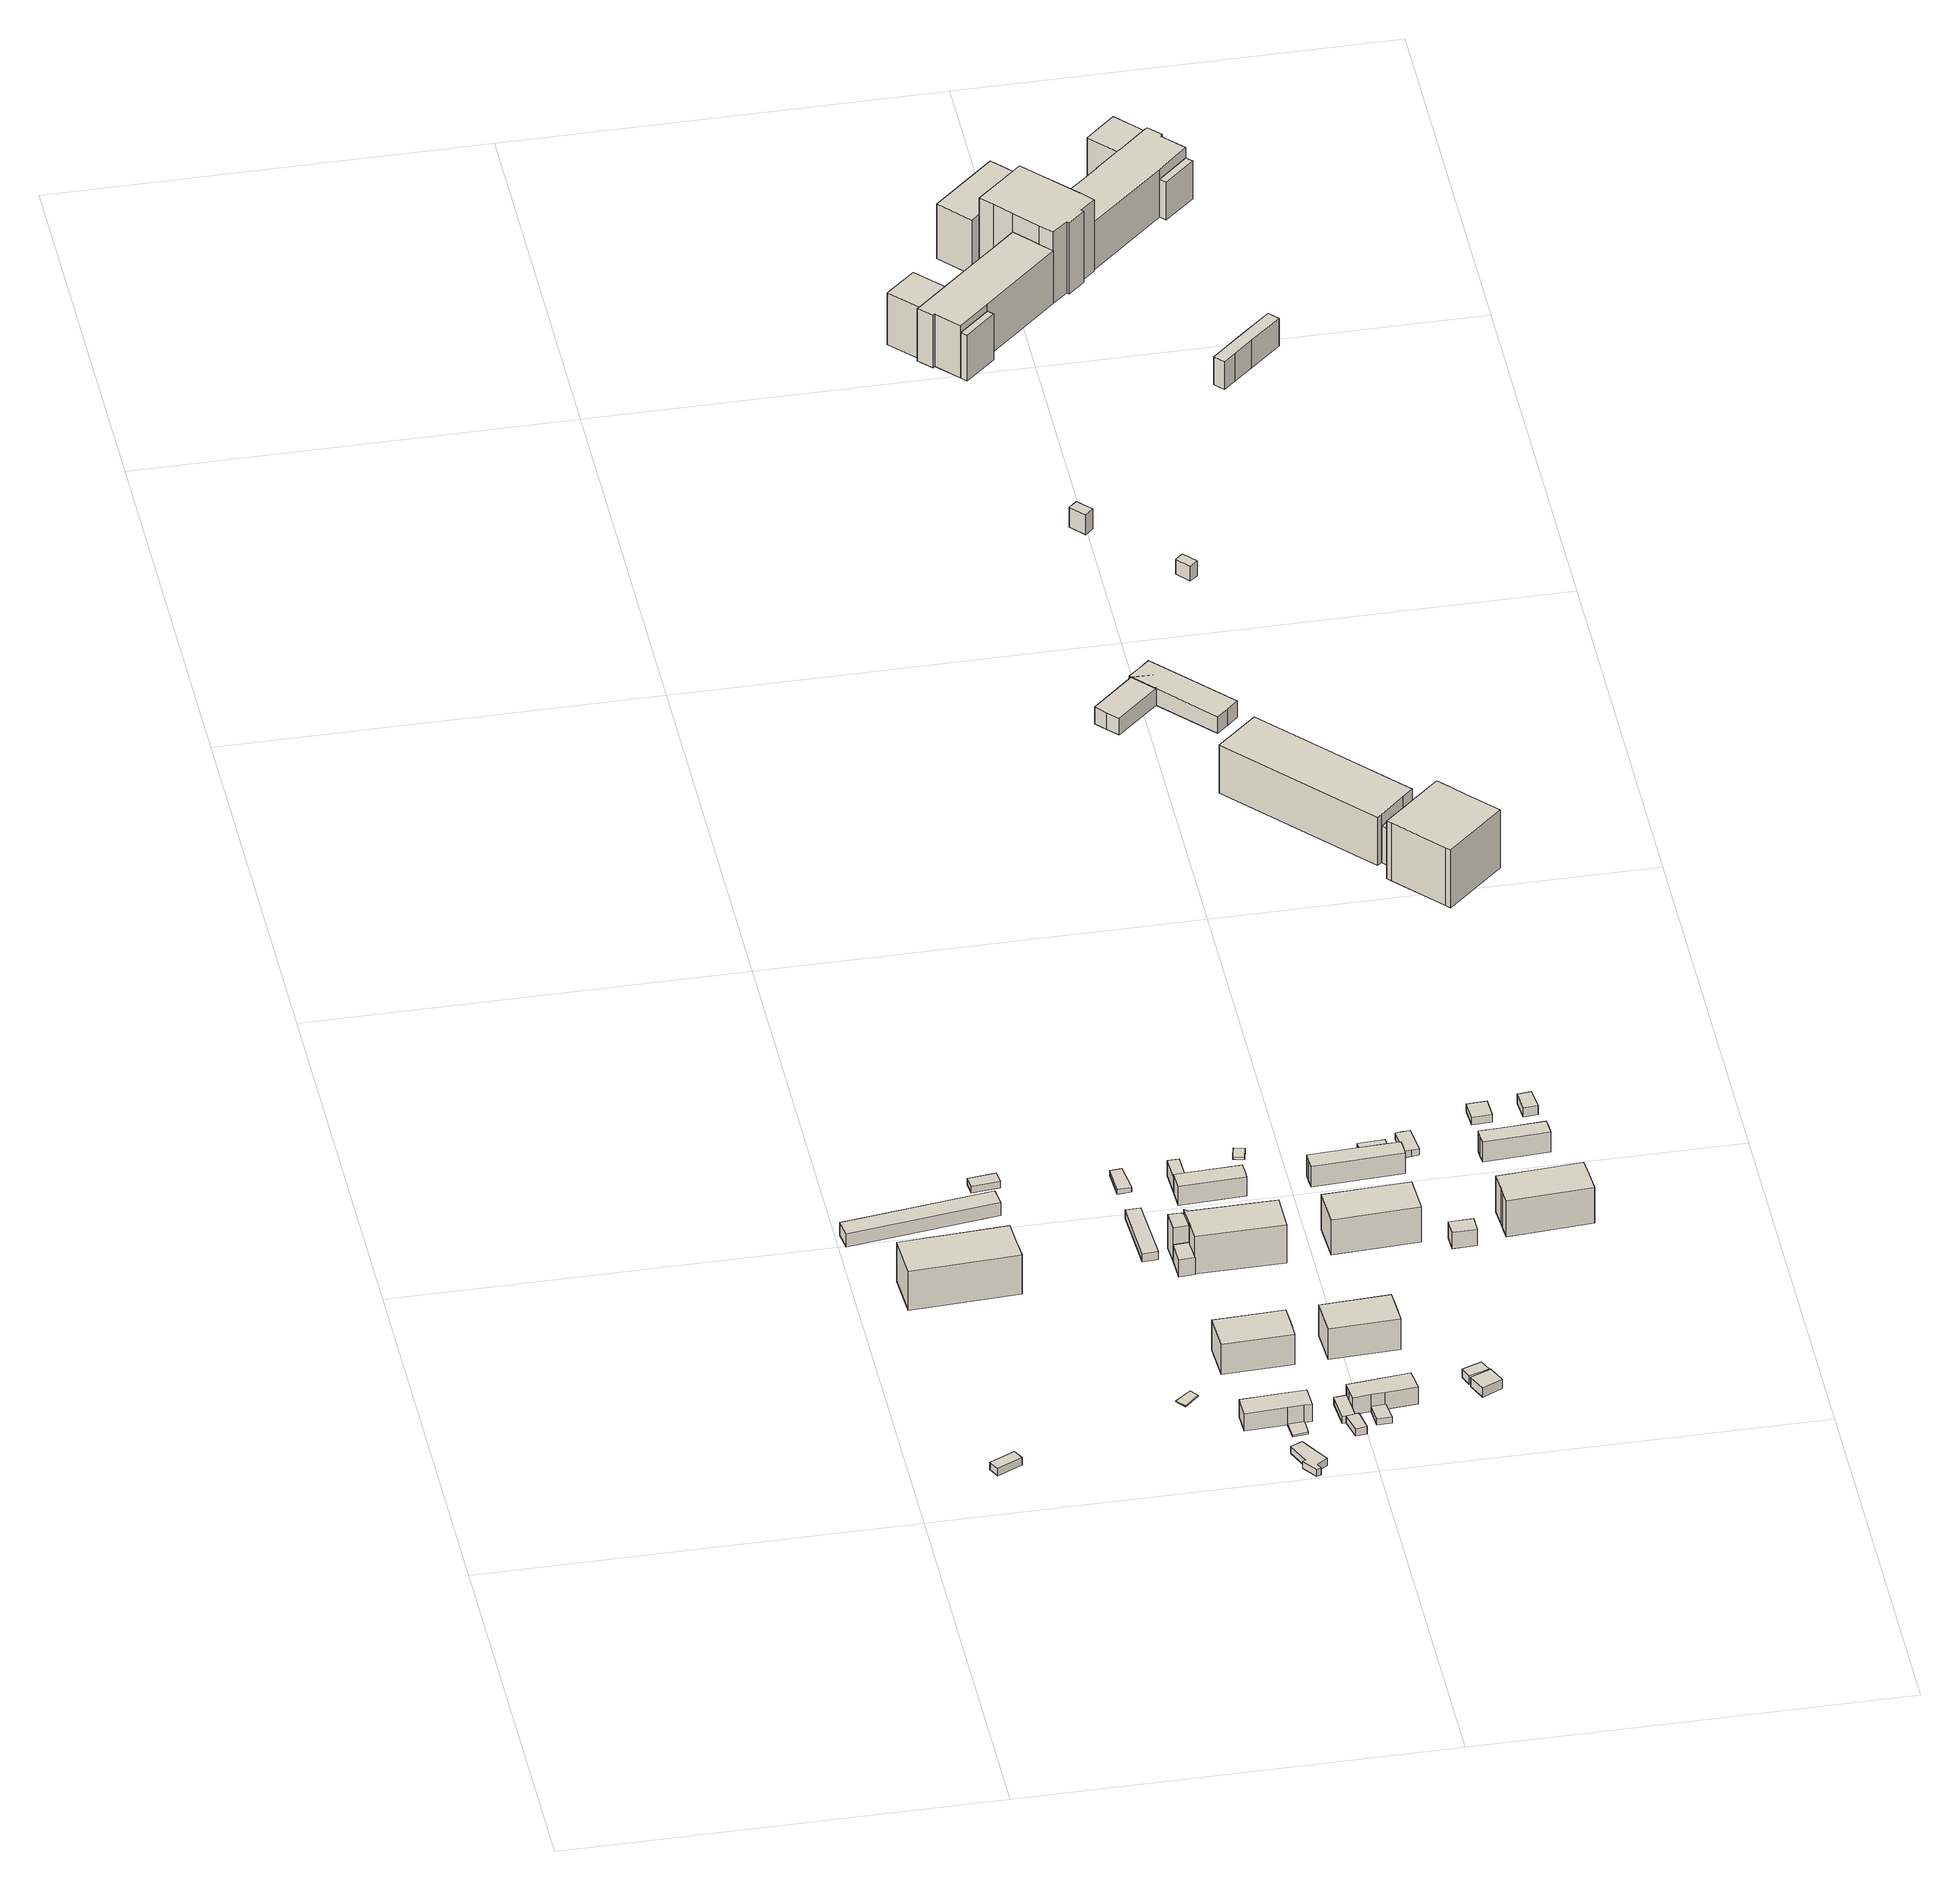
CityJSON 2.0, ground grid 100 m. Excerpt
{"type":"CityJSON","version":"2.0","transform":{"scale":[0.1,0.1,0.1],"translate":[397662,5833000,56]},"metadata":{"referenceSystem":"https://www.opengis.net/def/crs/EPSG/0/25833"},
"CityObjects":{
"building1":{"type":"Building","attributes":{"Gemeindeschluessel":"11000003","BezugspunktDach":"2200","function":"31001_2000","measuredHeight":2.04,"storeysAboveGround":1},"address":[{"country":"Germany","locality":"Berlin","thoroughfareNumber":"8","thoroughfareName":"Am Sandhaus"}],"geometry":[{"type":"Solid","lod":"1","boundaries":[[[[0,1,2,3]],[[4,5,6,7]],[[4,7,3,2]],[[5,4,2,1]],[[6,5,1,0]],[[7,6,0,3]]]]}]},
"building2":{"type":"Building","attributes":{"Gemeindeschluessel":"11000003","BezugspunktDach":"2200","function":"31001_1010","measuredHeight":11.16,"storeysAboveGround":3},"address":[{"country":"Germany","locality":"Berlin","thoroughfareNumber":"10","thoroughfareName":"Am Sandhaus"}],"geometry":[{"type":"Solid","lod":"1","boundaries":[[[[8,9,10,11,12]],[[13,14,15,16,17]],[[13,17,12,11]],[[14,13,11,10]],[[15,14,10,9]],[[16,15,9,8]],[[17,16,8,12]]]]}]},
"building3":{"type":"Building","attributes":{"Gemeindeschluessel":"11000003","BezugspunktDach":"2200","function":"31001_2000","measuredHeight":3.79,"storeysAboveGround":1},"address":[{"country":"Germany","locality":"Berlin","thoroughfareNumber":"10 (4)","thoroughfareName":"Am Sandhaus"}],"geometry":[{"type":"Solid","lod":"1","boundaries":[[[[18,19,20,21,22]],[[23,24,25,26,27]],[[23,27,22,21]],[[24,23,21,20]],[[25,24,20,19]],[[26,25,19,18]],[[27,26,18,22]]]]}]},
"building4":{"type":"Building","attributes":{"Gemeindeschluessel":"11000003","BezugspunktDach":"2200","function":"31001_2000","measuredHeight":1.74,"storeysAboveGround":1},"address":[{"country":"Germany","locality":"Berlin","thoroughfareNumber":"10 (5)","thoroughfareName":"Am Sandhaus"}],"geometry":[{"type":"Solid","lod":"1","boundaries":[[[[28,29,30,31]],[[32,33,34,35]],[[32,35,31,30]],[[33,32,30,29]],[[34,33,29,28]],[[35,34,28,31]]]]}]},
"building5":{"type":"Building","attributes":{"Gemeindeschluessel":"11000003","BezugspunktDach":"2200","function":"51009_1611","measuredHeight":0.189,"storeysAboveGround":0},"address":[{"country":"Germany","locality":"Berlin"}],"geometry":[{"type":"Solid","lod":"1","boundaries":[[[[36,37,38,39]],[[40,41,42,43]],[[40,43,39,38]],[[41,40,38,37]],[[42,41,37,36]],[[43,42,36,39]]]]}]},
"building6":{"type":"Building","attributes":{"Gemeindeschluessel":"11000003","BezugspunktDach":"2200","function":"31001_2000","measuredHeight":1.96,"storeysAboveGround":1},"address":[{"country":"Germany","locality":"Berlin","thoroughfareNumber":"7 (4)","thoroughfareName":"Am Sandhaus"}],"geometry":[{"type":"Solid","lod":"1","boundaries":[[[[44,45,46,47,48,49,50,51]],[[52,53,54,55,56,57,58,59]],[[52,59,51,50]],[[53,52,50,49]],[[54,53,49,48]],[[55,54,48,47]],[[56,55,47,46]],[[57,56,46,45]],[[58,57,45,44]],[[59,58,44,51]]]]}]},
"building7":{"type":"Building","attributes":{"Gemeindeschluessel":"11000003","BezugspunktDach":"2200","function":"31001_2000","measuredHeight":4.66,"storeysAboveGround":1},"address":[{"country":"Germany","locality":"Berlin","thoroughfareNumber":"7 (2)","thoroughfareName":"Am Sandhaus"}],"geometry":[{"type":"Solid","lod":"1","boundaries":[[[[60,61,62,63,64,65]],[[66,67,68,69,70,71]],[[66,71,65,64]],[[67,66,64,63]],[[68,67,63,62]],[[69,68,62,61]],[[70,69,61,60]],[[71,70,60,65]]]]}]},
"building8":{"type":"Building","attributes":{"Gemeindeschluessel":"11000003","BezugspunktDach":"2200","function":"31001_2463","measuredHeight":0.543,"storeysAboveGround":1},"address":[{"country":"Germany","locality":"Berlin","thoroughfareNumber":"7 (3)","thoroughfareName":"Am Sandhaus"}],"geometry":[{"type":"Solid","lod":"1","boundaries":[[[[72,73,74,75]],[[76,77,78,79]],[[76,79,75,74]],[[77,76,74,73]],[[78,77,73,72]],[[79,78,72,75]]]]}]},
"building9":{"type":"Building","attributes":{"Gemeindeschluessel":"11000003","BezugspunktDach":"2200","function":"31001_2000","measuredHeight":2.22,"storeysAboveGround":1},"address":[{"country":"Germany","locality":"Berlin","thoroughfareNumber":"10 (8)","thoroughfareName":"Am Sandhaus"}],"geometry":[{"type":"Solid","lod":"1","boundaries":[[[[80,81,82,83]],[[84,85,86,87]],[[84,87,83,82]],[[85,84,82,81]],[[86,85,81,80]],[[87,86,80,83]]]]}]},
"building10":{"type":"Building","attributes":{"Gemeindeschluessel":"11000003","BezugspunktDach":"2200","function":"31001_1010","measuredHeight":9.18,"storeysAboveGround":2},"address":[{"country":"Germany","locality":"Berlin","thoroughfareNumber":"7","thoroughfareName":"Am Sandhaus"}],"geometry":[{"type":"Solid","lod":"1","boundaries":[[[[88,89,90,91,92]],[[93,94,95,96,97]],[[93,97,92,91]],[[94,93,91,90]],[[95,94,90,89]],[[96,95,89,88]],[[97,96,88,92]]]]}]},
"building11":{"type":"Building","attributes":{"Gemeindeschluessel":"11000003","BezugspunktDach":"2200","function":"31001_2000","measuredHeight":2.38,"storeysAboveGround":1},"address":[{"country":"Germany","locality":"Berlin","thoroughfareNumber":"10 (6)","thoroughfareName":"Am Sandhaus"}],"geometry":[{"type":"Solid","lod":"1","boundaries":[[[[98,99,100,101,102]],[[103,104,105,106,107]],[[103,107,102,101]],[[104,103,101,100]],[[105,104,100,99]],[[106,105,99,98]],[[107,106,98,102]]]]}]},
"building12":{"type":"Building","attributes":{"Gemeindeschluessel":"11000003","BezugspunktDach":"2200","function":"31001_2000","measuredHeight":2.01,"storeysAboveGround":1},"address":[{"country":"Germany","locality":"Berlin","thoroughfareNumber":"5 (6)","thoroughfareName":"Am Sandhaus"}],"geometry":[{"type":"Solid","lod":"1","boundaries":[[[[108,109,110,111,112]],[[113,114,115,116,117]],[[113,117,112,111]],[[114,113,111,110]],[[115,114,110,109]],[[116,115,109,108]],[[117,116,108,112]]]]}]},
"building13":{"type":"Building","attributes":{"Gemeindeschluessel":"11000003","BezugspunktDach":"2200","function":"31001_2463","measuredHeight":1.91,"storeysAboveGround":1},"address":[{"country":"Germany","locality":"Berlin","thoroughfareNumber":"5 (5)","thoroughfareName":"Am Sandhaus"}],"geometry":[{"type":"Solid","lod":"1","boundaries":[[[[118,112,111,119,120,121]],[[122,123,124,125,126,127]],[[122,127,121,120]],[[123,122,120,119]],[[124,123,119,111]],[[125,124,111,112]],[[126,125,112,118]],[[127,126,118,121]]]]}]},
"building14":{"type":"Building","attributes":{"Gemeindeschluessel":"11000003","function":"31001_1010"},"address":[{"country":"Germany","locality":"Berlin","thoroughfareNumber":"6","thoroughfareName":"Am Sandhaus"}],"children":["building14-1","building14-2","building14-3"]},
"building14-1":{"type":"BuildingPart","attributes":{"BezugspunktDach":"2200","measuredHeight":11.93,"storeysAboveGround":2},"parents":["building14"],"geometry":[{"type":"MultiSurface","lod":"1","boundaries":[[[128,129,130,131,132,133,134,135]],[[136,137,138,139,140,141,142,143]],[[136,143,135,134]],[[137,136,134,133]],[[138,137,133,132]],[[139,138,132,131]],[[140,139,131,130]],[[144,145,130,129]],[[146,144,141,129,128]],[[147,148,142,128,135]],[[141,140,145,144]],[[142,141,144,146]],[[143,142,148,147]]]}]},
"building14-2":{"type":"BuildingPart","attributes":{"BezugspunktDach":"2200","measuredHeight":9.06,"storeysAboveGround":2},"parents":["building14"],"geometry":[{"type":"MultiSurface","lod":"1","boundaries":[[[149,148,147,150,151]],[[152,143,142,153,154]],[[152,154,151,150]],[[143,152,150,147]],[[155,146,142,148,149]],[[154,153,149,151]],[[143,156,147,148,142]],[[153,142,146,155]]]}]},
"building14-3":{"type":"BuildingPart","attributes":{"BezugspunktDach":"2200","measuredHeight":4.58,"storeysAboveGround":2},"parents":["building14"],"geometry":[{"type":"MultiSurface","lod":"1","boundaries":[[[157,158,145,146,155]],[[142,140,159,160,153]],[[142,146,142,141,140]],[[159,140,145,158]],[[160,159,158,157]],[[153,160,157,155]],[[142,153,155,146]],[[140,141,144,145]],[[144,141,142,146]]]}]},
"building15":{"type":"Building","attributes":{"Gemeindeschluessel":"11000003","BezugspunktDach":"2200","function":"31001_2463","measuredHeight":1.61,"storeysAboveGround":1},"address":[{"country":"Germany","locality":"Berlin","thoroughfareNumber":"5 (4)","thoroughfareName":"Am Sandhaus"}],"geometry":[{"type":"Solid","lod":"1","boundaries":[[[[161,162,163,164]],[[165,166,167,168]],[[165,168,164,163]],[[166,165,163,162]],[[167,166,162,161]],[[168,167,161,164]]]]}]},
"building16":{"type":"Building","attributes":{"Gemeindeschluessel":"11000003","BezugspunktDach":"2200","function":"31001_2000","measuredHeight":4.88,"storeysAboveGround":1},"address":[{"country":"Germany","locality":"Berlin","thoroughfareNumber":"5 (3)","thoroughfareName":"Am Sandhaus"}],"geometry":[{"type":"Solid","lod":"1","boundaries":[[[[169,170,171,172,173,174,175,176]],[[177,178,179,180,181,182,183,184]],[[177,184,176,175]],[[178,177,175,174]],[[179,178,174,173]],[[180,179,173,172]],[[181,180,172,171]],[[182,181,171,170]],[[183,182,170,169]],[[184,183,169,176]]]]}]},
"building17":{"type":"Building","attributes":{"Gemeindeschluessel":"11000003","function":"31001_2000"},"address":[{"country":"Germany","locality":"Berlin","thoroughfareNumber":"6 (1)","thoroughfareName":"Am Sandhaus"}],"children":["building17-1","building17-2"]},
"building17-1":{"type":"BuildingPart","attributes":{"BezugspunktDach":"2200","measuredHeight":6.16,"storeysAboveGround":2},"parents":["building17"],"geometry":[{"type":"MultiSurface","lod":"1","boundaries":[[[185,186,187,188,189]],[[190,191,192,193,194]],[[190,195,196,197,194,189,188]],[[191,190,188,187]],[[192,191,187,186]],[[193,192,186,185]],[[194,193,185,189]],[[194,197,196,195]]]}]},
"building17-2":{"type":"BuildingPart","attributes":{"BezugspunktDach":"2200","measuredHeight":4.21,"storeysAboveGround":2},"parents":["building17"],"geometry":[{"type":"Solid","lod":"1","boundaries":[[[[197,196,198,199]],[[200,195,194,201]],[[200,201,199,198]],[[195,200,198,196]],[[201,194,197,199]],[[194,195,196,197]]]]}]},
"building18":{"type":"Building","attributes":{"Gemeindeschluessel":"11000003","BezugspunktDach":"2200","function":"31001_1010","measuredHeight":9.24,"storeysAboveGround":2},"address":[{"country":"Germany","locality":"Berlin","thoroughfareNumber":"5","thoroughfareName":"Am Sandhaus"}],"geometry":[{"type":"Solid","lod":"1","boundaries":[[[[202,203,204,205,206]],[[207,208,209,210,211]],[[207,211,206,205]],[[208,207,205,204]],[[209,208,204,203]],[[210,209,203,202]],[[211,210,202,206]]]]}]},
"building19":{"type":"Building","attributes":{"Gemeindeschluessel":"11000003","BezugspunktDach":"2200","function":"31001_2000","measuredHeight":0.673,"storeysAboveGround":1},"address":[{"country":"Germany","locality":"Berlin","thoroughfareNumber":"6 (3)","thoroughfareName":"Am Sandhaus"}],"geometry":[{"type":"Solid","lod":"1","boundaries":[[[[212,213,214,215]],[[216,217,218,219]],[[216,219,215,214]],[[217,216,214,213]],[[218,217,213,212]],[[219,218,212,215]]]]}]},
"building20":{"type":"Building","attributes":{"Gemeindeschluessel":"11000003","BezugspunktDach":"2200","function":"31001_2463","measuredHeight":2.32,"storeysAboveGround":1},"address":[{"country":"Germany","locality":"Berlin","thoroughfareNumber":"5 (1)","thoroughfareName":"Am Sandhaus"}],"geometry":[{"type":"Solid","lod":"1","boundaries":[[[[220,221,222,223]],[[224,225,226,227]],[[224,227,223,222]],[[225,224,222,221]],[[226,225,221,220]],[[227,226,220,223]]]]}]},
"building21":{"type":"Building","attributes":{"Gemeindeschluessel":"11000003","BezugspunktDach":"2200","function":"31001_2463","measuredHeight":2.47,"storeysAboveGround":1},"address":[{"country":"Germany","locality":"Berlin","thoroughfareNumber":"5 (2)","thoroughfareName":"Am Sandhaus"}],"geometry":[{"type":"Solid","lod":"1","boundaries":[[[[228,229,230,231]],[[232,233,234,235]],[[232,235,231,230]],[[233,232,230,229]],[[234,233,229,228]],[[235,234,228,231]]]]}]},
"building22":{"type":"Building","attributes":{"Gemeindeschluessel":"11000003","BezugspunktDach":"2200","function":"31001_1010","measuredHeight":11.71,"storeysAboveGround":2},"address":[{"country":"Germany","locality":"Berlin","thoroughfareNumber":"4","thoroughfareName":"Am Sandhaus"}],"geometry":[{"type":"Solid","lod":"1","boundaries":[[[[236,237,238,239]],[[240,241,242,243]],[[240,243,239,238]],[[241,240,238,237]],[[242,241,237,236]],[[243,242,236,239]]]]}]},
"building23":{"type":"Building","attributes":{"Gemeindeschluessel":"11000003","function":"31001_2000"},"address":[{"country":"Germany","locality":"Berlin","thoroughfareNumber":"4 (1)","thoroughfareName":"Am Sandhaus"}],"children":["building23-1","building23-2"]},
"building23-1":{"type":"BuildingPart","attributes":{"BezugspunktDach":"2200","measuredHeight":6.22,"storeysAboveGround":2},"parents":["building23"],"geometry":[{"type":"MultiSurface","lod":"1","boundaries":[[[244,245,246,247,248,249,250,251]],[[252,253,254,255,256,257,258,259]],[[252,259,251,250]],[[253,260,261,250,249]],[[254,253,249,248]],[[255,254,248,247]],[[256,255,247,246]],[[257,256,246,245]],[[258,257,245,244]],[[259,258,244,251]],[[252,261,260,253]]]}]},
"building23-2":{"type":"BuildingPart","attributes":{"BezugspunktDach":"2200","measuredHeight":4.96,"storeysAboveGround":2},"parents":["building23"],"geometry":[{"type":"Solid","lod":"1","boundaries":[[[[261,260,262,263]],[[264,253,252,265]],[[264,265,263,262]],[[253,264,262,260]],[[265,252,261,263]],[[252,253,260,261]]]]}]},
"building24":{"type":"Building","attributes":{"Gemeindeschluessel":"11000003","BezugspunktDach":"2200","function":"31001_2000","measuredHeight":4.47,"storeysAboveGround":1},"address":[{"country":"Germany","locality":"Berlin","thoroughfareNumber":"2 (4)","thoroughfareName":"Am Sandhaus"}],"geometry":[{"type":"Solid","lod":"1","boundaries":[[[[266,267,268,269]],[[270,271,272,273]],[[270,273,269,268]],[[271,270,268,267]],[[272,271,267,266]],[[273,272,266,269]]]]}]},
"building25":{"type":"Building","attributes":{"Gemeindeschluessel":"11000003","BezugspunktDach":"2200","function":"31001_2000","measuredHeight":2.35,"storeysAboveGround":1},"address":[{"country":"Germany","locality":"Berlin","thoroughfareNumber":"4 (5)","thoroughfareName":"Am Sandhaus"}],"geometry":[{"type":"Solid","lod":"1","boundaries":[[[[274,275,276,277,278,279]],[[280,281,282,283,284,285]],[[280,285,279,278]],[[281,280,278,277]],[[282,281,277,276]],[[283,282,276,275]],[[284,283,275,274]],[[285,284,274,279]]]]}]},
"building26":{"type":"Building","attributes":{"Gemeindeschluessel":"11000003","BezugspunktDach":"2200","function":"31001_1010","measuredHeight":11.82,"storeysAboveGround":2},"address":[{"country":"Germany","locality":"Berlin","thoroughfareNumber":"2","thoroughfareName":"Am Sandhaus"}],"geometry":[{"type":"Solid","lod":"1","boundaries":[[[[286,287,288,289,290,291,292,293]],[[294,295,296,297,298,299,300,301]],[[294,301,293,292]],[[295,294,292,291]],[[296,295,291,290]],[[297,296,290,289]],[[298,297,289,288]],[[299,298,288,287]],[[300,299,287,286]],[[301,300,286,293]]]]}]},
"building27":{"type":"Building","attributes":{"Gemeindeschluessel":"11000003","BezugspunktDach":"2200","function":"31001_2000","measuredHeight":2.12,"storeysAboveGround":1},"address":[{"country":"Germany","locality":"Berlin","thoroughfareNumber":"2 (2)","thoroughfareName":"Am Sandhaus"}],"geometry":[{"type":"Solid","lod":"1","boundaries":[[[[302,303,304,305]],[[306,307,308,309]],[[306,309,305,304]],[[307,306,304,303]],[[308,307,303,302]],[[309,308,302,305]]]]}]},
"building28":{"type":"Building","attributes":{"Gemeindeschluessel":"11000003","function":"31001_2000"},"address":[{"country":"Germany","locality":"Berlin","thoroughfareNumber":"2 (1)","thoroughfareName":"Am Sandhaus"}],"children":["building28-1","building28-2"]},
"building28-1":{"type":"BuildingPart","attributes":{"BezugspunktDach":"2200","measuredHeight":6.31,"storeysAboveGround":2},"parents":["building28"],"geometry":[{"type":"MultiSurface","lod":"1","boundaries":[[[310,311,312,313,314,315,316,317]],[[318,319,320,321,322,323,324,325]],[[326,327,328,329,318,325,317,316]],[[330,331,326,329,330,319,318,316,315]],[[320,319,315,314]],[[321,320,314,313]],[[322,321,313,312]],[[323,322,312,311]],[[324,323,311,310]],[[325,324,310,317]],[[329,328,327,326]],[[329,326,331,330]]]}]},
"building28-2":{"type":"BuildingPart","attributes":{"BezugspunktDach":"2200","measuredHeight":3.28,"storeysAboveGround":2},"parents":["building28"],"geometry":[{"type":"MultiSurface","lod":"1","boundaries":[[[327,331,332,333]],[[334,330,328,335]],[[334,335,333,332]],[[330,334,332,331]],[[335,328,327,333]],[[328,329,326,327]],[[330,331,326,329]]]}]},
"building29":{"type":"Building","attributes":{"name":"Haus 70","Gemeindeschluessel":"11000003","function":"31001_1010"},"address":[{"country":"Germany","locality":"Berlin","thoroughfareNumber":"70","thoroughfareName":"Wiltbergstraße"}],"children":["building29-1","building29-2"]},
"building29-1":{"type":"BuildingPart","attributes":{"BezugspunktDach":"2200","measuredHeight":5.83,"storeysAboveGround":1},"parents":["building29"],"geometry":[{"type":"Solid","lod":"1","boundaries":[[[[336,337,338,339,340,341,342,343]],[[344,345,346,347,348,349,350,351]],[[344,351,343,342]],[[345,344,342,341]],[[346,345,341,340]],[[347,346,340,339]],[[348,347,339,338]],[[349,348,338,337]],[[350,349,337,336]],[[351,350,336,343]]]]}]},
"building29-2":{"type":"BuildingPart","attributes":{"BezugspunktDach":"2200","measuredHeight":5.83,"storeysAboveGround":1},"parents":["building29"],"geometry":[{"type":"Solid","lod":"1","boundaries":[[[[352,353,337,354,336,355]],[[350,356,349,357,358,359]],[[350,359,355,336]],[[356,350,336,354]],[[349,356,354,337]],[[357,349,337,353]],[[358,357,353,352]],[[359,358,352,355]]]]}]},
"building30":{"type":"Building","attributes":{"Gemeindeschluessel":"11000003","BezugspunktDach":"2200","function":"31001_2000","measuredHeight":2.47,"storeysAboveGround":1},"address":[{"country":"Germany","locality":"Berlin","thoroughfareNumber":"2 (3)","thoroughfareName":"Am Sandhaus"}],"geometry":[{"type":"Solid","lod":"1","boundaries":[[[[360,361,362,363]],[[364,365,366,367]],[[364,367,363,362]],[[365,364,362,361]],[[366,365,361,360]],[[367,366,360,363]]]]}]},
"building31":{"type":"Building","attributes":{"Gemeindeschluessel":"11000003","BezugspunktDach":"2200","function":"31001_2000","measuredHeight":6.72,"storeysAboveGround":1},"address":[{"country":"Germany","locality":"Berlin","thoroughfareNumber":"50 (24)","thoroughfareName":"Wiltbergstraße"}],"geometry":[{"type":"Solid","lod":"1","boundaries":[[[[368,369,370,371]],[[372,373,374,375]],[[372,375,371,370]],[[373,372,370,369]],[[374,373,369,368]],[[375,374,368,371]]]]}]},
"building32":{"type":"Building","attributes":{"name":"Haus 66","Gemeindeschluessel":"11000003","function":"31001_1010"},"address":[{"country":"Germany","locality":"Berlin","thoroughfareNumber":"66","thoroughfareName":"Wiltbergstraße"}],"children":["building32-1","building32-2","building32-3"]},
"building32-1":{"type":"BuildingPart","attributes":{"BezugspunktDach":"2200","measuredHeight":15.43,"storeysAboveGround":3},"parents":["building32"],"geometry":[{"type":"MultiSurface","lod":"1","boundaries":[[[376,377,378,379,380,381]],[[382,383,384,385,386,387]],[[382,387,381,380]],[[383,382,380,379]],[[384,383,379,378]],[[385,388,389,378,377]],[[386,385,377,376]],[[387,386,376,381]],[[384,389,388,385,390]]]}]},
"building32-2":{"type":"BuildingPart","attributes":{"BezugspunktDach":"2200","measuredHeight":9.86,"storeysAboveGround":3},"parents":["building32"],"geometry":[{"type":"MultiSurface","lod":"1","boundaries":[[[391,392,389,388]],[[384,393,394,385]],[[393,384,389,392]],[[385,394,391,388]],[[384,385,388,389,395]],[[394,396,397,391]],[[393,398,392,397,396]]]}]},
"building32-3":{"type":"BuildingPart","attributes":{"BezugspunktDach":"2200","measuredHeight":16.14,"storeysAboveGround":3},"parents":["building32"],"geometry":[{"type":"MultiSurface","lod":"1","boundaries":[[[399,400,401,402,403,404,405,406,407,408,409,410,411]],[[412,413,414,415,416,417,418,419,420,421,422,423,424]],[[397,391,394,396,412,424,411,410]],[[392,397,396,393,413,412,410,409]],[[414,413,409,408]],[[415,414,408,407]],[[416,415,407,406]],[[417,416,406,405]],[[418,417,405,404]],[[419,418,404,403]],[[420,419,403,402]],[[421,420,402,401]],[[422,421,401,400]],[[423,422,400,399]],[[424,423,399,411]],[[396,394,391,397]],[[393,396,397,392]]]}]},
"building33":{"type":"Building","attributes":{"Gemeindeschluessel":"11000003","BezugspunktDach":"2200","function":"31001_2000","measuredHeight":4.07,"storeysAboveGround":1},"address":[{"country":"Germany","locality":"Berlin","thoroughfareNumber":"50 (25)","thoroughfareName":"Wiltbergstraße"}],"geometry":[{"type":"Solid","lod":"1","boundaries":[[[[425,426,427,428]],[[429,430,431,432]],[[429,432,428,427]],[[430,429,427,426]],[[431,430,426,425]],[[432,431,425,428]]]]}]},
"building34":{"type":"Building","attributes":{"name":"Haus 23 Montessori-Gemeinschaftsschule Berlin-Buch","Gemeindeschluessel":"11000003","function":"31001_3021"},"address":[{"country":"Germany","locality":"Berlin","thoroughfareNumber":"90 (6)","thoroughfareName":"Wiltbergstraße"}],"children":["building34-1","building34-2","building34-3","building34-4","building34-5","building34-6","building34-7","building34-8","building34-9","building34-10"]},
"building34-1":{"type":"BuildingPart","attributes":{"BezugspunktDach":"2200","measuredHeight":16.72,"storeysAboveGround":2},"parents":["building34"],"geometry":[{"type":"MultiSurface","lod":"1","boundaries":[[[433,434,435,436,437,438,439,440,441,442,443,444,445,444,446]],[[447,448,447,449,450,451,452,453,454,455,456,457,458,459,460]],[[447,460,446,444]],[[448,447,444,445]],[[461,462,448,445,444]],[[449,447,444,443]],[[450,449,443,442]],[[451,463,464,442,441]],[[452,465,463,451,441,440]],[[453,452,440,439]],[[456,455,437,436]],[[457,466,467,436,435]],[[458,457,435,434]],[[459,458,434,433]],[[460,459,433,446]],[[468,447,448,462,461]],[[450,464,463,451]],[[451,463,465,452]],[[454,453,439,438]],[[455,469,470,471,437]],[[454,438,471,472,470]],[[456,467,466,457]]]}]},
"building34-2":{"type":"BuildingPart","attributes":{"BezugspunktDach":"2200","measuredHeight":15.64,"storeysAboveGround":2},"parents":["building34"],"geometry":[{"type":"MultiSurface","lod":"1","boundaries":[[[462,461,473,474,475,476]],[[477,449,478,447,448,479]],[[477,479,476,475]],[[449,477,475,474]],[[478,449,474,473]],[[447,478,473,461]],[[479,448,462,476]],[[480,448,447,461,462]]]}]},
"building34-3":{"type":"BuildingPart","attributes":{"BezugspunktDach":"2200","measuredHeight":12.37,"storeysAboveGround":2},"parents":["building34"],"geometry":[{"type":"Solid","lod":"1","boundaries":[[[[481,482,467,466]],[[456,483,484,457]],[[483,456,467,482]],[[484,483,482,481]],[[457,484,481,466]],[[456,457,466,467]]]]}]},
"building34-4":{"type":"BuildingPart","attributes":{"BezugspunktDach":"2200","measuredHeight":10.29,"storeysAboveGround":2},"parents":["building34"],"geometry":[{"type":"MultiSurface","lod":"1","boundaries":[[[464,463,465,485,486]],[[487,452,451,450,488]],[[487,488,486,485]],[[452,487,485,465]],[[488,450,464,486]],[[465,463,451,452]],[[451,463,464,450,489]]]}]},
"building34-5":{"type":"BuildingPart","attributes":{"BezugspunktDach":"2200","measuredHeight":21.85,"storeysAboveGround":2},"parents":["building34"],"geometry":[{"type":"MultiSurface","lod":"1","boundaries":[[[490,491,492,493,494,495,496,497,498,499,500,501,502,503,504]],[[505,506,507,508,509,510,511,512,513,514,455,470,453,515,516]],[[517,518,504,503]],[[506,505,503,502]],[[507,506,502,501]],[[508,507,501,500]],[[519,520,521,522,523,524,509,508,500,499]],[[511,510,498,497]],[[512,511,497,496]],[[513,512,496,495]],[[514,513,495,494]],[[455,514,494,493]],[[471,437,493,492]],[[439,438,471,470,492,491]],[[515,453,491,490]],[[516,515,490,504]],[[505,516,518,517]],[[524,523,520,519]],[[523,522,521,520,525]],[[526,524,519,527]],[[470,455,437,471]],[[453,528,454,438,439]],[[529,454,470,471,438]]]}]},
"building34-6":{"type":"BuildingPart","attributes":{"BezugspunktDach":"2200","measuredHeight":18.11,"storeysAboveGround":2},"parents":["building34"],"geometry":[{"type":"Solid","lod":"1","boundaries":[[[[530,531,518,517,532,533,534,535,536,537]],[[538,539,540,541,506,505,516,542,543,544]],[[538,544,537,536]],[[539,538,536,535]],[[540,539,535,534]],[[541,540,534,533]],[[506,541,533,532]],[[505,506,532,517]],[[542,516,518,531]],[[543,542,531,530]],[[544,543,530,537]],[[516,505,517,518]]]]}]},
"building34-7":{"type":"BuildingPart","attributes":{"BezugspunktDach":"2200","measuredHeight":10.19,"storeysAboveGround":2},"parents":["building34"],"geometry":[{"type":"Solid","lod":"1","boundaries":[[[[545,546,547,548]],[[549,550,551,552]],[[550,549,547,546]],[[551,550,546,545]],[[552,551,545,548]],[[552,548,547,549]]]]}]},
"building34-8":{"type":"BuildingPart","attributes":{"BezugspunktDach":"2200","measuredHeight":14.62,"storeysAboveGround":2},"parents":["building34"],"geometry":[{"type":"MultiSurface","lod":"1","boundaries":[[[553,554,555,556,557,558]],[[559,560,561,562,563,564]],[[559,564,558,557]],[[560,559,557,556]],[[563,562,554,553]],[[564,563,553,558]],[[561,565,566,555]],[[560,556,566,565]],[[567,562,561,555,554]]]}]},
"building34-9":{"type":"BuildingPart","attributes":{"BezugspunktDach":"2200","measuredHeight":10.19,"storeysAboveGround":2},"parents":["building34"],"geometry":[{"type":"MultiSurface","lod":"1","boundaries":[[[568,569,570,571,572,573]],[[574,575,576,577,578,579]],[[574,579,573,572]],[[575,574,572,571]],[[576,575,571,570]],[[578,577,569,568]],[[579,578,568,573]],[[580,577,576,570,569]]]}]},
"building34-10":{"type":"BuildingPart","attributes":{"BezugspunktDach":"2200","measuredHeight":16.79,"storeysAboveGround":2},"parents":["building34"],"geometry":[{"type":"MultiSurface","lod":"1","boundaries":[[[520,527,581,582,583,584,585,586,587,588,589,590,591,592,593,521]],[[578,577,576,575,563,562,565,560,594,595,596,549,552,526,523,522]],[[578,522,521,593]],[[577,578,593,592]],[[570,569,592,591]],[[575,576,591,590]],[[563,575,590,589]],[[562,563,589,588]],[[566,555,561,555,554,588,587]],[[556,566,565,587,586]],[[594,560,586,585]],[[595,594,585,584]],[[596,595,584,583]],[[549,596,583,582]],[[597,548,547,549,582,581]],[[526,552,581,527]],[[576,577,569,570]],[[565,598,561,555,566]],[[562,554,555,561]],[[560,599,565,566,556]],[[552,549,547,548,597]],[[523,524,519,520]],[[526,600,527,519,524]],[[601,522,523,520,521]]]}]},
"building35":{"type":"Building","attributes":{"Gemeindeschluessel":"11000003","BezugspunktDach":"2200","function":"51009_1610","measuredHeight":8.65,"storeysAboveGround":0},"address":[{"country":"Germany","locality":"Berlin"}],"geometry":[{"type":"Solid","lod":"1","boundaries":[[[[602,603,604,605,606,607,608,609]],[[610,611,612,613,614,615,616,617]],[[610,617,609,608]],[[611,610,608,607]],[[612,611,607,606]],[[613,612,606,605]],[[614,613,605,604]],[[615,614,604,603]],[[616,615,603,602]],[[617,616,602,609]]]]}]}
},
"vertices":[
[185,126,32],[244,154,32],[232,179,32],[173,151,32],[232,179,12],[244,154,12],[185,126,12],[173,151,12],
[104,736,121],[356,748,121],[353,802,121],[350,856,121],[99,843,121],[350,856,15],[353,802,15],[356,748,15],[104,736,15],[99,843,15],
[15,986,48],[364,1035,48],[361,1057,48],[358,1078,48],[9,1029,48],[358,1078,13],[361,1057,13],[364,1035,13],[15,986,13],[9,1029,13],
[317,1132,25],[382,1138,25],[379,1169,25],[314,1162,25],[379,1169,8],[382,1138,8],[317,1132,8],[314,1162,8],
[629,291,15],[663,323,15],[649,343,15],[612,313,15],[649,343,13],[663,323,13],[629,291,13],[612,313,13],
[846,41,26],[838,37,26],[863,2,26],[873,7,26],[867,20,26],[892,37,26],[850,106,26],[823,94,26],[850,106,7],[892,37,7],[867,20,7],[873,7,7],[863,2,7],[838,37,7],[846,41,7],[823,94,7],
[739,189,55],[835,193,55],[872,195,55],[889,195,55],[887,248,55],[737,241,55],[887,248,8],[889,195,8],[872,195,8],[835,193,8],[739,189,8],[737,241,8],
[838,150,12],[873,155,12],[872,195,12],[835,193,12],[872,195,7],[873,155,7],[838,150,7],[835,193,7],
[634,819,32],[669,821,32],[661,981,32],[626,979,32],[661,981,10],[669,821,10],[634,819,10],[626,979,10],
[726,391,93],[889,397,93],[888,442,93],[886,487,93],[722,481,93],[886,487,12],[888,442,12],[889,397,12],[726,391,12],[722,481,12],
[625,1066,23],[657,1068,23],[653,1102,23],[649,1137,23],[622,1135,23],[649,1137,10],[653,1102,10],[657,1068,10],[625,1066,10],[622,1135,10],
[972,131,25],[998,134,25],[989,184,25],[980,183,25],[961,180,25],[980,183,5],[989,184,5],[998,134,5],[972,131,5],[961,180,5],
[952,179,25],[979,203,25],[975,252,25],[947,249,25],[975,252,6],[979,203,6],[980,183,6],[961,180,6],[952,179,6],[947,249,6],
[734,809,114],[734,800,114],[737,754,114],[939,756,114],[939,801,114],[939,847,114],[738,845,114],[731,852,114],[738,845,11],[939,847,11],[939,801,11],[939,756,11],[737,754,11],[734,800,11],[734,809,11],[731,852,11],[734,800,57],[737,754,57],[734,809,57],[731,852,102],[734,809,102],
[699,807,102],[726,857,102],[696,856,102],[726,857,11],[699,807,11],[696,856,11],[699,807,57],[731,852,79],
[701,751,57],[737,753,57],[737,753,11],[701,751,11],
[1024,160,22],[1058,161,22],[1053,210,22],[1021,207,22],[1053,210,6],[1058,161,6],[1024,160,6],[1021,207,6],
[977,228,54],[979,203,54],[1021,207,54],[1052,209,54],[1126,215,54],[1123,241,54],[1119,267,54],[975,252,54],[1119,267,8],[1123,241,8],[1126,215,8],[1052,209,8],[1021,207,8],[979,203,8],[977,228,8],[975,252,8],
[747,1000,63],[898,1006,63],[898,1028,63],[897,1050,63],[745,1045,63],[897,1050,12],[898,1028,12],[898,1006,12],[747,1000,12],[745,1045,12],[771,1046,12],[771,1046,54],[745,1045,54],
[769,1108,54],[743,1107,54],[769,1108,12],[743,1107,12],
[963,403,93],[1124,409,93],[1122,454,93],[1120,498,93],[959,491,93],[1120,498,10],[1122,454,10],[1124,409,10],[963,403,10],[959,491,10],
[918,1136,16],[926,1168,16],[900,1174,16],[893,1142,16],[900,1174,10],[926,1168,10],[918,1136,10],[893,1142,10],
[1247,265,29],[1294,282,29],[1282,309,29],[1237,292,29],[1282,309,6],[1294,282,6],[1247,265,6],[1237,292,6],
[1268,217,29],[1315,240,29],[1297,280,29],[1249,260,29],[1297,280,4],[1315,240,4],[1268,217,4],[1249,260,4],
[1038,766,107],[1238,774,107],[1234,867,107],[1034,858,107],[1234,867,12],[1238,774,12],[1038,766,12],[1034,858,12],
[1040,1035,66],[1041,1014,66],[1250,1023,66],[1249,1044,66],[1248,1064,66],[1218,1063,66],[1157,1061,66],[1039,1056,66],[1157,1061,10],[1218,1063,10],[1248,1064,10],[1249,1044,10],[1250,1023,10],[1041,1014,10],[1040,1035,10],[1039,1056,10],[1218,1063,60],[1157,1061,60],
[1217,1086,60],[1156,1084,60],[1217,1086,10],[1156,1084,10],
[1298,735,59],[1354,736,59],[1353,775,59],[1297,774,59],[1353,775,15],[1354,736,15],[1298,735,15],[1297,774,15],
[1257,1075,30],[1274,1077,30],[1291,1078,30],[1284,1147,30],[1267,1145,30],[1250,1144,30],[1267,1145,13],[1284,1147,13],[1291,1078,13],[1274,1077,13],[1257,1075,13],[1250,1144,13],
[1419,806,108],[1420,791,108],[1422,760,108],[1618,773,108],[1615,819,108],[1614,835,108],[1612,865,108],[1416,852,108],[1612,865,11],[1614,835,11],[1615,819,11],[1618,773,11],[1422,760,11],[1420,791,11],[1419,806,11],[1416,852,11],
[1422,1162,34],[1467,1165,34],[1465,1213,34],[1419,1211,34],[1465,1213,13],[1467,1165,13],[1422,1162,13],[1419,1211,13],
[1420,1052,65],[1421,1032,65],[1572,1040,65],[1571,1059,65],[1570,1079,65],[1492,1075,65],[1470,1074,65],[1419,1072,65],[1470,1074,10],[1492,1075,10],[1570,1079,10],[1571,1059,10],[1572,1040,10],[1421,1032,10],[1420,1052,10],[1419,1072,10],[1470,1074,40],[1427,1072,40],[1427,1072,11],[1470,1074,11],[1492,1075,11],[1492,1075,40],
[1491,1107,40],[1425,1103,40],[1491,1107,11],[1425,1103,11],
[982,2792,70],[1027,2742,70],[1139,2619,70],[1165,2643,70],[1191,2666,70],[1029,2843,70],[1004,2820,70],[978,2797,70],[1004,2820,25],[1029,2843,25],[1191,2666,25],[1165,2643,25],[1139,2619,25],[1027,2742,25],[982,2792,25],[978,2797,25],
[906,2677,70],[929,2653,70],[1030,2791,70],[884,2702,70],[1030,2791,25],[929,2653,25],[906,2677,25],[884,2702,25],
[1536,1168,39],[1569,1171,39],[1564,1222,39],[1532,1219,39],[1564,1222,14],[1569,1171,14],[1536,1168,14],[1532,1219,14],
[991,3372,75],[1010,3390,75],[980,3422,75],[961,3405,75],[980,3422,21],[1010,3390,21],[991,3372,21],[961,3405,21],
[1394,2109,143],[1404,2118,143],[1462,2172,143],[1486,2194,143],[1199,2510,143],[1106,2426,143],[1199,2510,12],[1486,2194,12],[1462,2172,12],[1404,2118,12],[1394,2109,12],[1106,2426,12],[1404,2118,111],[1462,2172,111],[1407,2121,12],
[1433,2086,111],[1492,2140,111],[1492,2140,12],[1433,2086,12],[1462,2172,110],[1455,2106,12],[1455,2106,111],[1492,2140,54],
[1414,2051,168],[1512,1943,168],[1521,1933,168],[1653,2053,168],[1646,2061,168],[1644,2063,168],[1588,2124,168],[1562,2154,168],[1546,2171,168],[1537,2181,168],[1492,2140,168],[1455,2106,168],[1405,2061,168],[1455,2106,11],[1492,2140,11],[1537,2181,11],[1546,2171,11],[1562,2154,11],[1588,2124,11],[1644,2063,11],[1646,2061,11],[1653,2053,11],[1521,1933,11],[1512,1943,11],[1414,2051,11],[1405,2061,11],
[1181,3164,64],[1200,3180,64],[1173,3211,64],[1155,3194,64],[1173,3211,24],[1200,3180,24],[1181,3164,24],[1155,3194,24],
[777,4014,165],[782,4019,165],[829,3967,165],[899,4031,165],[1075,4192,165],[1038,4233,165],[1001,4274,165],[941,4219,165],[916,4197,165],[884,4168,165],[823,4112,165],[754,4049,165],[754,4050,165],[748,4045,165],[754,4049,23],[754,4050,23],[823,4112,23],[884,4168,23],[916,4197,23],[941,4219,23],[1001,4274,23],[1038,4233,23],[1075,4192,23],[899,4031,23],[829,3967,23],[782,4019,23],[777,4014,23],[748,4045,23],[754,4049,163],[754,4050,163],[916,4197,120],[884,4168,120],[941,4219,120],[829,3967,147],[899,4031,147],[754,4049,125],[1070,4197,23],[1049,4220,23],[1049,4220,165],[1049,4220,123],
[817,4050,163],[823,4112,163],[764,4176,163],[695,4114,163],[764,4176,23],[817,4050,23],[695,4114,23],[754,4050,118],
[841,3954,147],[911,4018,147],[911,4018,23],[841,3954,23],
[927,4233,120],[871,4182,120],[927,4233,23],[871,4182,23],[885,4169,23],
[966,4312,216],[1001,4274,216],[1049,4220,216],[1075,4192,216],[1110,4223,216],[1114,4218,216],[1153,4253,216],[1148,4258,216],[1183,4289,216],[1157,4318,216],[1108,4371,216],[1073,4409,216],[1047,4437,216],[1047,4438,216],[940,4341,216],[1047,4438,23],[1047,4437,23],[1073,4409,23],[1108,4371,23],[1157,4318,23],[1183,4289,23],[1148,4258,23],[1153,4253,23],[1114,4218,23],[1110,4223,23],[966,4312,23],[940,4341,23],[1047,4438,171],[940,4341,171],[1157,4318,156],[1145,4330,156],[1108,4371,156],[1108,4371,26],[1145,4330,26],[1157,4318,26],[1145,4330,129],[1183,4289,26],[1183,4289,156],[1031,4240,23],[1038,4233,91],
[921,4324,171],[939,4341,171],[1047,4437,171],[1064,4452,171],[999,4524,171],[966,4494,171],[890,4425,171],[857,4395,171],[890,4425,23],[966,4494,23],[999,4524,23],[1064,4452,23],[939,4341,23],[921,4324,23],[857,4395,23],
[1368,4434,128],[1439,4498,128],[1426,4512,128],[1356,4447,128],[1426,4512,26],[1439,4498,26],[1368,4434,26],[1356,4447,26],
[1283,4531,149],[1284,4530,149],[1319,4562,149],[1354,4594,149],[1294,4659,149],[1225,4595,149],[1294,4659,26],[1354,4594,26],[1319,4562,26],[1284,4530,26],[1283,4531,26],[1225,4595,26],[1352,4593,26],[1352,4593,149],[1284,4530,132],
[1168,4426,128],[1169,4426,128],[1223,4475,128],[1222,4475,128],[1210,4489,128],[1156,4440,128],[1210,4489,26],[1222,4475,26],[1223,4475,26],[1169,4426,26],[1168,4426,26],[1156,4440,26],[1169,4426,113],
[1356,4447,156],[1426,4512,156],[1380,4562,156],[1385,4567,156],[1357,4597,156],[1354,4594,156],[1352,4593,156],[1284,4530,156],[1283,4531,156],[1222,4475,156],[1223,4475,156],[1169,4426,156],[1168,4426,156],[1357,4597,26],[1385,4567,26],[1380,4562,26],[1356,4447,87],[1339,4581,26],[1353,4594,26],[1183,4289,71],[1108,4371,128],
[1380,3816,102],[1408,3842,102],[1452,3882,102],[1524,3947,102],[1504,3969,102],[1432,3904,102],[1388,3864,102],[1360,3838,102],[1388,3864,27],[1432,3904,27],[1504,3969,27],[1524,3947,27],[1452,3882,27],[1408,3842,27],[1380,3816,27],[1360,3838,27]
]}
